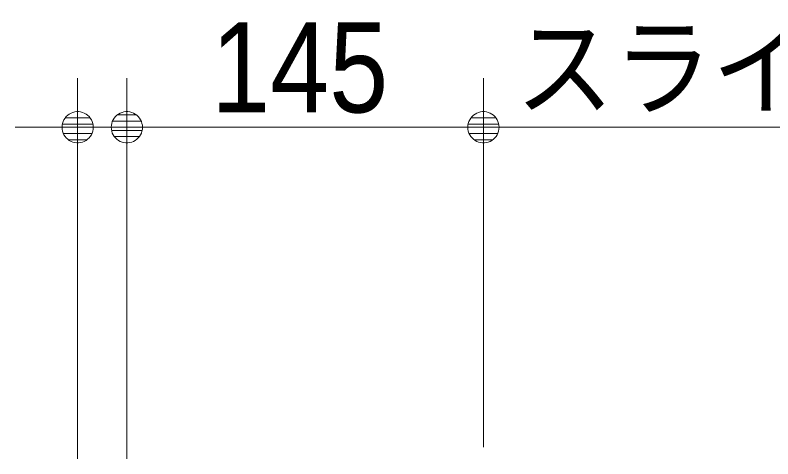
# Model space of a CAD drawing. Units: millimetres, scale not verified. Extents: x -6062 to 6062, y -3045 to 3045.
# Drawn here: x -2293.9 to -1985.8, y 365.2 to 545.6 of the extents above; entities that cross this region are included whole.
import ezdxf
from ezdxf.enums import TextEntityAlignment as Align

# ---------------------------------------------------------------- set-up
doc = ezdxf.new("R2010")
doc.units = ezdxf.units.MM
doc.header["$LTSCALE"] = 20
for name, color, linetype, lineweight in [('0-1_2寸法-3', 7, 'Continuous', 9), ('0-2_2寸法-1', 7, 'Continuous', 9), ('0-3_0', 7, 'Continuous', 9), ('0-4_2寸法-2', 7, 'Continuous', 9)]:
    doc.layers.add(name, color=color, linetype=linetype, lineweight=lineweight)
doc.styles.add('ＭＳ ゴシック', font='')
doc.styles.add('ＭＳ Ｐゴシック', font='')
doc.styles.get('ＭＳ ゴシック').set_extended_font_data('MS Gothic')
doc.styles.get('ＭＳ Ｐゴシック').set_extended_font_data('MS PGothic')

# ---------------------------------------------------------------- blocks, each defined once
blk = doc.blocks.new('_Dot')
at = {"layer": '0-3_0'}
for p, q in [((7.99, 6), (-7.99, 6)), ((-10, 0), (-20, 0)), ((9.78, 2), (-9.78, 2)), ((9.16, -3.98), (-9.16, -3.98)), ((6, -7.98), (-6, -7.98))]:
    blk.add_line(p, q, dxfattribs=at)
for points in [[(10, 0), (9.92, 1.25), (9.69, 2.49), (9.3, 3.68), (8.76, 4.82), (8.09, 5.88), (7.29, 6.85), (6.37, 7.71), (5.36, 8.44), (4.26, 9.05), (3.09, 9.51), (1.87, 9.82), (0.63, 9.98), (-0.63, 9.98), (-1.87, 9.82), (-3.09, 9.51), (-4.26, 9.05), (-5.36, 8.44), (-6.37, 7.71), (-7.29, 6.85), (-8.09, 5.88), (-8.76, 4.82), (-9.3, 3.68), (-9.69, 2.49), (-9.92, 1.25), (-10, 0), (0, 0)], [(-10, 0), (-9.92, -1.25), (-9.69, -2.49), (-9.3, -3.68), (-8.76, -4.82), (-8.09, -5.88), (-7.29, -6.85), (-6.37, -7.71), (-5.36, -8.44), (-4.26, -9.05), (-3.09, -9.51), (-1.87, -9.82), (-0.63, -9.98), (0.63, -9.98), (1.87, -9.82), (3.09, -9.51), (4.26, -9.05), (5.36, -8.44), (6.37, -7.71), (7.29, -6.85), (8.09, -5.88), (8.76, -4.82), (9.3, -3.68), (9.69, -2.49), (9.92, -1.25), (10, 0), (0, 0)]]:
    blk.add_lwpolyline(points, close=True, dxfattribs=at)
blk = doc.blocks.new('グループ-59')
at = {"layer": '0-1_2寸法-3'}
blk.add_line((-6320, 10000), (3177.8, 10000), dxfattribs=at)
at = {"layer": '0-1_2寸法-3', "style": 'ＭＳ ゴシック', "width": 0.9}
blk.add_text('スライド式受け金具', height=650.9, dxfattribs=at).set_placement((-6059.4, 9966.6), align=Align.BOTTOM_LEFT)

msp = doc.modelspace()

# ---------------------------------------------------------------- linework, layer by layer
at = {"layer": '0-2_2寸法-1'}
for p, q in [((-2248.5, 365.25), (-2248.5, 520)), ((-2103.5, 370), (-2103.5, 520)), ((-2235.79, 500), (-2116.21, 500))]:
    msp.add_line(p, q, dxfattribs=at)
at = {"layer": '0-4_2寸法-2'}
for p, q in [((-2268.5, 365.25), (-2268.5, 520)), ((-2248.5, 365.25), (-2248.5, 520)), ((-2281.21, 500), (-2293.92, 500)), ((-2248.5, 500), (-2268.5, 500)), ((-2235.79, 500), (-2223.08, 500))]:
    msp.add_line(p, q, dxfattribs=at)

# ---------------------------------------------------------------- block references
at = {"layer": '0-1_2寸法-3', "xscale": 0.05, "yscale": 0.05}
msp.add_blockref('グループ-59', (-1787.5, 0), dxfattribs=at)
at = {"layer": '0-2_2寸法-1', "xscale": 0.6356201, "yscale": 0.6356201, "rotation": 180}
msp.add_blockref('_Dot', (-2248.5, 500), dxfattribs=at)
at = {"layer": '0-2_2寸法-1', "xscale": 0.6356201, "yscale": 0.6356201}
msp.add_blockref('_Dot', (-2103.5, 500), dxfattribs=at)
at = {"layer": '0-4_2寸法-2', "xscale": 0.6356201, "yscale": 0.6356201}
msp.add_blockref('_Dot', (-2268.5, 500), dxfattribs=at)
at = {"layer": '0-4_2寸法-2', "xscale": 0.6356201, "yscale": 0.6356201, "rotation": 180}
msp.add_blockref('_Dot', (-2248.5, 500), dxfattribs=at)

# ---------------------------------------------------------------- texts
at = {"layer": '0-2_2寸法-1', "style": 'ＭＳ Ｐゴシック', "width": 0.9}
msp.add_text('145', height=36.66, dxfattribs=at).set_placement((-2214.22, 495.04), align=Align.BOTTOM_LEFT)

doc.saveas('drawing.dxf')
